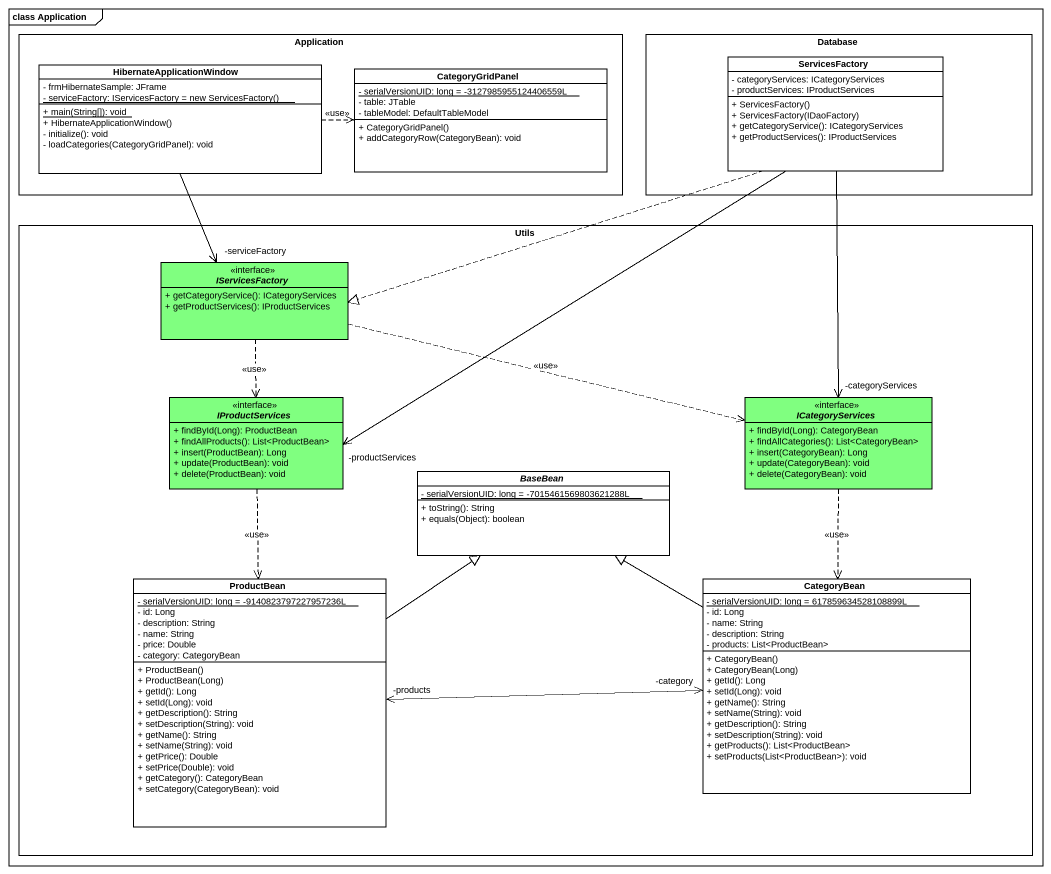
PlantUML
@startuml
mainframe class Application
hide circle
hide empty members
skinparam classAttributeIconSize 0
rectangle Application {
  class HibernateApplicationWindow {
    - frmHibernateSample: JFrame
    {static} {field} - serviceFactory: IServicesFactory = new ServicesFactory()
    {static} + main(String[]): void
    + HibernateApplicationWindow()
    - initialize(): void
    - loadCategories(CategoryGridPanel): void
  }
  class CategoryGridPanel {
    {static} - serialVersionUID: long = -3127985955124406559L
    - table: JTable
    - tableModel: DefaultTableModel
    + CategoryGridPanel()
    + addCategoryRow(CategoryBean): void
  }
}
rectangle "Database" as Database_ {
  class ServicesFactory {
    - categoryServices: ICategoryServices
    - productServices: IProductServices
    + ServicesFactory()
    + ServicesFactory(IDaoFactory)
    + getCategoryService(): ICategoryServices
    + getProductServices(): IProductServices
  }
}
rectangle Utils {
  interface IServicesFactory <<interface>> #80FF80 {
    + getCategoryService(): ICategoryServices
    + getProductServices(): IProductServices
  }
  interface IProductServices <<interface>> #80FF80 {
    + findById(Long): ProductBean
    + findAllProducts(): List<ProductBean>
    + insert(ProductBean): Long
    + update(ProductBean): void
    + delete(ProductBean): void
  }
  interface ICategoryServices <<interface>> #80FF80 {
    + findById(Long): CategoryBean
    + findAllCategories(): List<CategoryBean>
    + insert(CategoryBean): Long
    + update(CategoryBean): void
    + delete(CategoryBean): void
  }
  abstract class BaseBean {
    {static} - serialVersionUID: long = -7015461569803621288L
    + toString(): String
    + equals(Object): boolean
  }
  class ProductBean {
    {static} - serialVersionUID: long = -9140823797227957236L
    - id: Long
    - description: String
    - name: String
    - price: Double
    - category: CategoryBean
    + ProductBean()
    + ProductBean(Long)
    + getId(): Long
    + setId(Long): void
    + getDescription(): String
    + setDescription(String): void
    + getName(): String
    + setName(String): void
    + getPrice(): Double
    + setPrice(Double): void
    + getCategory(): CategoryBean
    + setCategory(CategoryBean): void
  }
  class CategoryBean {
    {static} - serialVersionUID: long = 617859634528108899L
    - id: Long
    - name: String
    - description: String
    - products: List<ProductBean>
    + CategoryBean()
    + CategoryBean(Long)
    + getId(): Long
    + setId(Long): void
    + getName(): String
    + setName(String): void
    + getDescription(): String
    + setDescription(String): void
    + getProducts(): List<ProductBean>
    + setProducts(List<ProductBean>): void
  }
}
HibernateApplicationWindow .right.> CategoryGridPanel : <<use>>
HibernateApplicationWindow --> "-serviceFactory" IServicesFactory
ServicesFactory .left.|> IServicesFactory
ServicesFactory -left-> "-productServices" IProductServices
ServicesFactory --> "-categoryServices" ICategoryServices
IServicesFactory ..> IProductServices : <<use>>
IServicesFactory .right.> ICategoryServices : <<use>>
IProductServices ..> ProductBean : <<use>>
ICategoryServices ..> CategoryBean : <<use>>
ProductBean -up-|> BaseBean
ProductBean "-products" <-right-> "-category" CategoryBean
CategoryBean -left-|> BaseBean
@enduml
